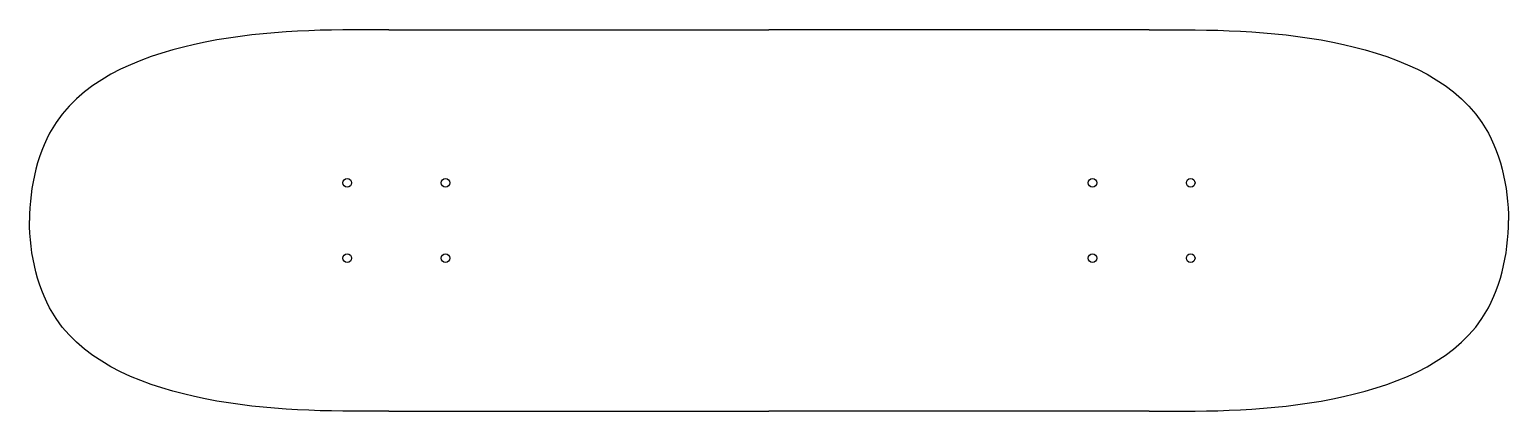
# Model space of a CAD drawing. Header units: inches. Extents: x 346.3 to 378.3, y 176.5 to 184.8.
import ezdxf

# ---------------------------------------------------------------- set-up
doc = ezdxf.new("R2010")
doc.units = ezdxf.units.IN
doc.header["$MEASUREMENT"] = 0

msp = doc.modelspace()

# ---------------------------------------------------------------- linework, layer by layer
for p, q in [((354.046, 184.793), (362.275, 184.793)), ((370.505, 184.793), (362.275, 184.793)), ((354.046, 176.543), (362.275, 176.543)), ((370.505, 176.543), (362.275, 176.543))]:
    msp.add_line(p, q)
for centre in [(353.15, 181.48), (355.275, 181.48), (369.275, 181.48), (369.275, 181.48), (371.4, 181.48), (371.4, 181.48), (353.15, 179.855), (355.275, 179.855), (369.275, 179.855), (369.275, 179.855), (371.4, 179.855), (371.4, 179.855)]:
    msp.add_circle(centre, 0.0938)
for points in [[(354.046, 184.793), (352.719, 184.793), (350.248, 184.796), (346.735, 183.5), (346.275, 181.4), (346.275, 180.668)], [(370.505, 184.793), (371.832, 184.793), (374.303, 184.796), (377.816, 183.5), (378.276, 181.4), (378.276, 180.668)], [(354.046, 176.543), (352.719, 176.543), (350.248, 176.539), (346.735, 177.835), (346.275, 179.935), (346.275, 180.668)], [(370.505, 176.543), (371.832, 176.543), (374.303, 176.539), (377.816, 177.835), (378.276, 179.935), (378.276, 180.668)]]:
    msp.add_open_spline(points, degree=3, knots=[0, 0, 0, 0, 3.979669, 7.642467, 9.83915, 9.83915, 9.83915, 9.83915])

doc.saveas('drawing.dxf')
